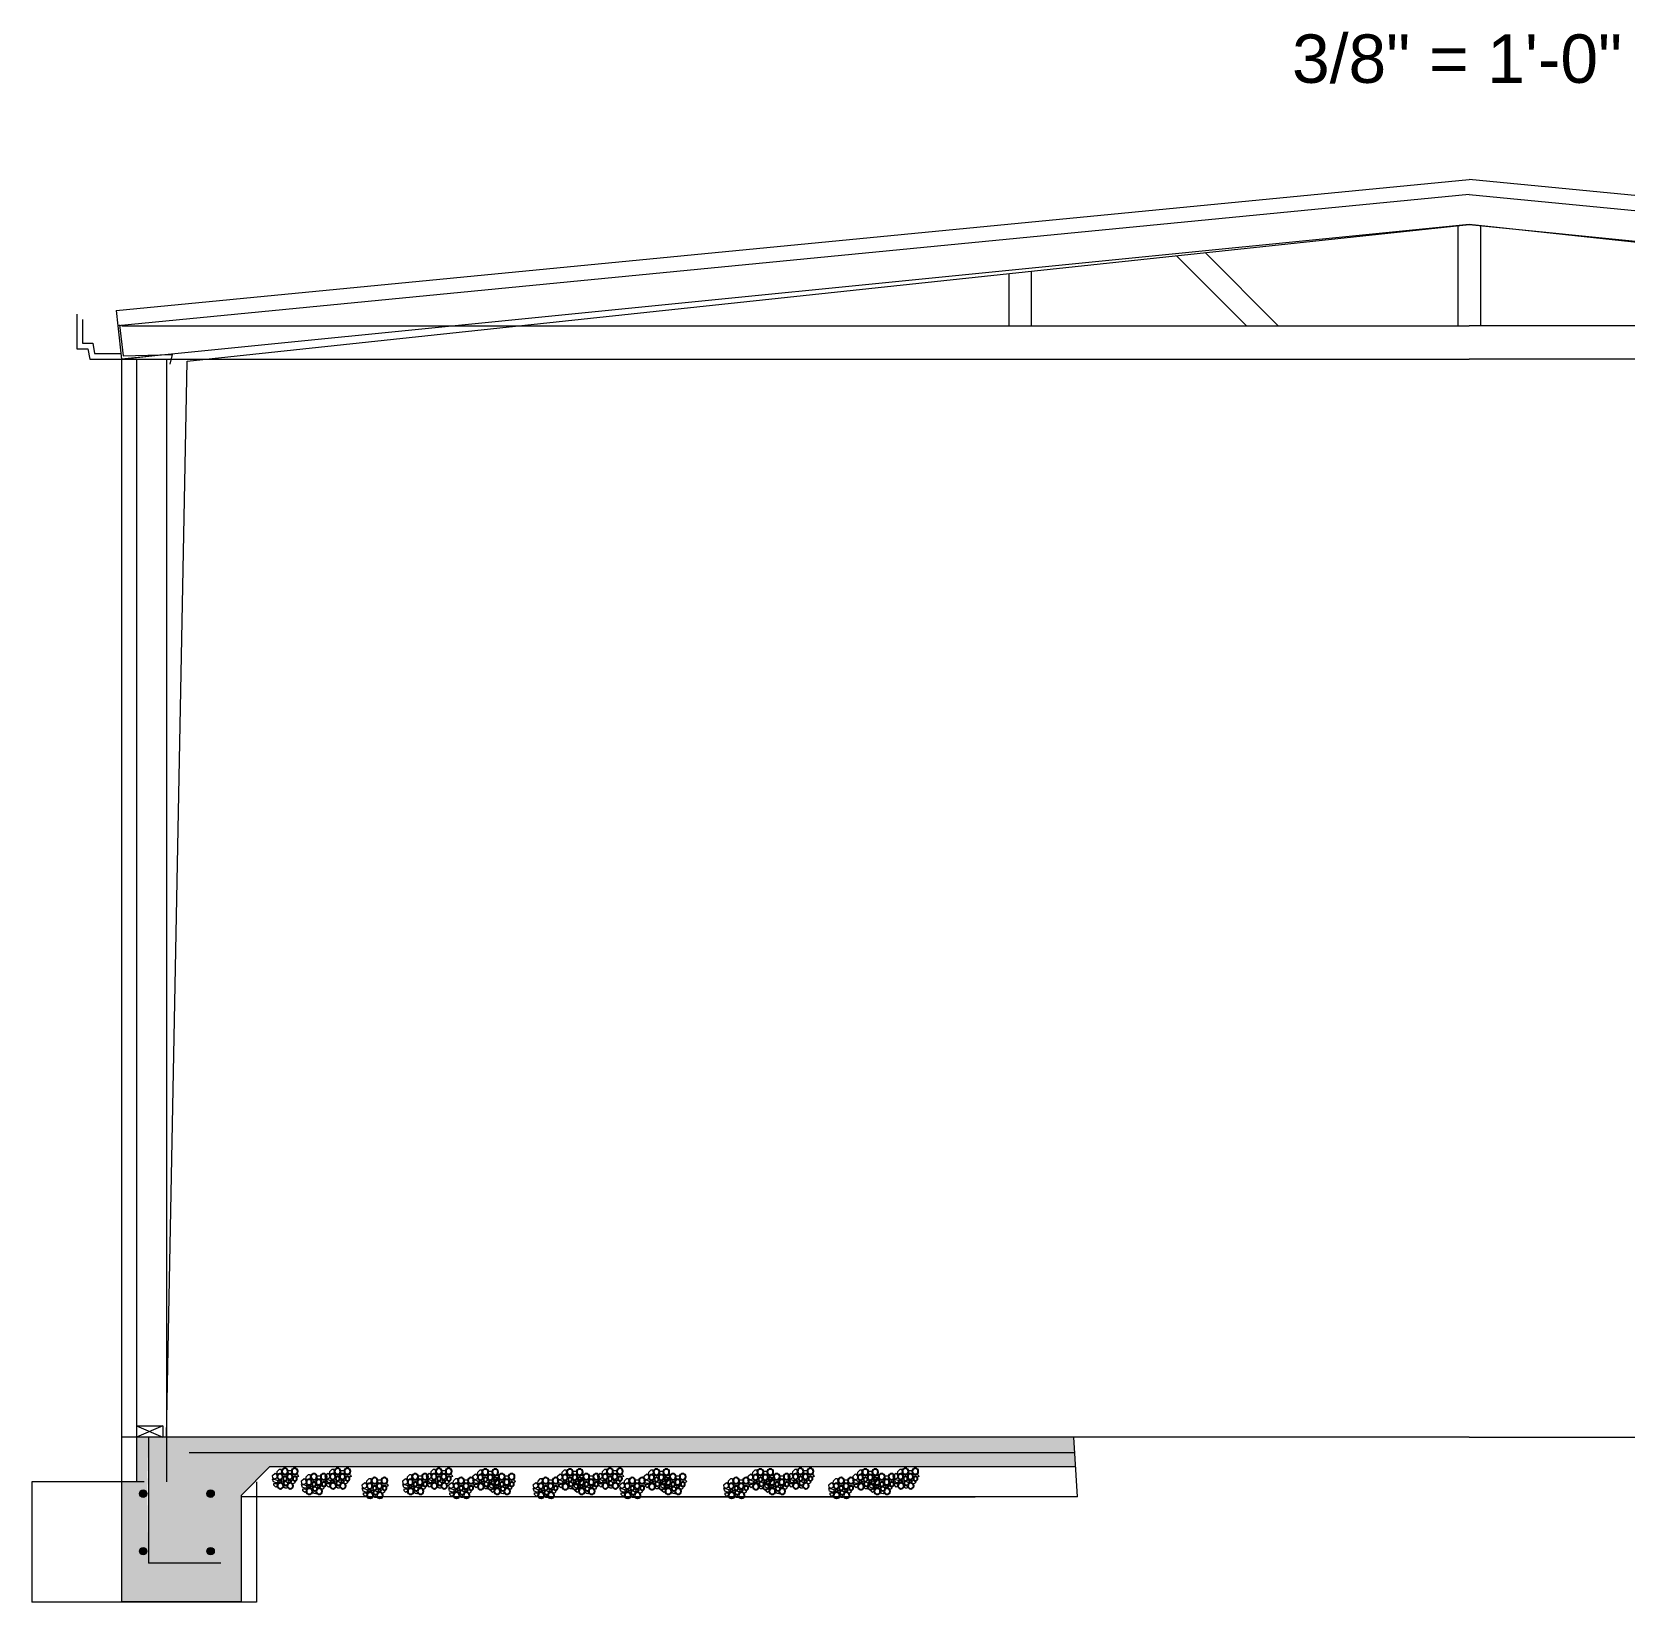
# Model space of a CAD drawing. Header units: feet. Extents: x -21713 to -20583, y -11834 to -10950.
# Drawn here: x -21086.05 to -21079.4, y -10972.85 to -10966.3 of the extents above; entities that cross this region are included whole.
import ezdxf

# ---------------------------------------------------------------- set-up
doc = ezdxf.new("R2010")
doc.units = ezdxf.units.FT
doc.header["$MEASUREMENT"] = 0
doc.linetypes.add('CENTERX2', pattern=[4, 2.5, -0.5, 0.5, -0.5])
doc.layers.get('0').update_dxf_attribs({"color": 4, "linetype": 'CENTERX2', "lineweight": 5})
for name, color, linetype, lineweight in [('anno', 7, 'Continuous', 9), ('dim', 3, 'Continuous', 5), ('GRAVEL2', 4, 'CENTERX2', 5), ('hatch1', 9, 'CENTERX2', 5), ('pipe', 4, 'Continuous', 5), ('STRUCTURAL', 6, 'Continuous', 5), ('wall', 7, 'Continuous', 9), ('wall-outside', 7, 'Continuous', 13)]:
    doc.layers.add(name, color=color, linetype=linetype, lineweight=lineweight)
doc.layers.add('GRAVEL1', color=8, linetype='Continuous')
doc.styles.add('PDF Arial', font='arial.ttf')
doc.styles.add('ROMANS', font='ROMANS', dxfattribs={"height": 0.2})

# ---------------------------------------------------------------- blocks, each defined once
blk = doc.blocks.new('STONE')
at = {"layer": 'GRAVEL1'}
for centre, radius in [((-0.6, 0.8), 0.399), ((-0.62, -0.2), 0.279), ((0.06, 0.08), 0.359), ((0.72, 0.8), 0.399), ((0.7, -0.2), 0.279), ((1.37, 0.08), 0.359), ((0, -1.15), 0.399), ((0.06, -0.52), 0.199), ((1.32, -1.15), 0.399), ((1.37, -0.52), 0.199)]:
    blk.add_circle(centre, radius, dxfattribs=at)
blk = doc.blocks.new('A$C8866910b')
at = {"layer": 'dim'}
h = blk.add_hatch(color=256, dxfattribs=at)
h.dxf.hatch_style = 1
h.paths.add_polyline_path([(627.0983, 861.6151, 1), (627.0671, 861.6151, 1)])
h = blk.add_hatch(color=256, dxfattribs=at)
h.dxf.hatch_style = 1
h.paths.add_polyline_path([(627.3796, 861.6151, 1), (627.3483, 861.6151, 1)])
h = blk.add_hatch(color=256, dxfattribs=at)
h.dxf.hatch_style = 1
h.paths.add_polyline_path([(627.0983, 861.3748, 1), (627.0671, 861.3748, 1)])
h = blk.add_hatch(color=256, dxfattribs=at)
h.dxf.hatch_style = 1
h.paths.add_polyline_path([(627.3796, 861.3748, 1), (627.3483, 861.3748, 1)])
at = {"layer": 'hatch1'}
h = blk.add_hatch(dxfattribs=at)
h.set_pattern_fill('AR-CONC', color=256, scale=0.01875)
h.set_pattern_definition([(50, (438.42134, 853.28724), (0.13448772, -0.01176615), [0.01406265, -0.15468915]), (355, (438.42134, 853.28724), (-0.02601615, 0.14103753), [0.01125012, -0.12375132]), (100.451444, (438.43254, 853.28626), (0.10847157, 0.12927138), [0.01195141, -0.13146555]), (46.1842, (438.42134, 853.32474), (0.20010989, -0.0310352), [0.02109398, -0.23203373]), (96.63564, (438.43801, 853.32215), (0.17525099, 0.18264919), [0.01792713, -0.19719844]), (351.18416, (438.42134, 853.32474), (0.17525099, 0.18264919), [0.01687518, -0.18562698]), (21, (438.44009, 853.31536), (0.11192127, -0.07549185), [0.01406265, -0.15468915]), (326, (438.44009, 853.31536), (0.04562211, 0.13596709), [0.01125012, -0.12375132]), (71.451445, (438.44941, 853.30907), (0.15754338, 0.06047524), [0.01195141, -0.13146555]), (37.5, (438.421337, 853.287236), (0.002279997, 0.062418264), [0, -0.122251306, 0, -0.125626342, 0, -0.124220077]), (7.5, (438.42134, 853.287236), (0.049326065, 0.073952986), [0, -0.071625765, 0, -0.119438776, 0, -0.047344256]), (327.5, (438.379524, 853.287236), (0.100092776, -0.004229084), [0, -0.0468755, 0, -0.146251562, 0, -0.194064573]), (317.5, (438.36077, 853.28724), (0.109348575, 0.018769885), [0, -0.06093815, 0, -0.097126038, 0, -0.137813972])])
h.paths.add_polyline_path([(627.4929, 861.6092), (627.61, 861.7264), (630.975, 861.7264), (630.9673, 861.8514), (627.1042, 861.8514), (627.0983, 861.3748, -1), (627.0671, 861.3748, -1), (627.0983, 861.3748), (627.0983, 861.6149, -0.993872), (627.0671, 861.6151, -1), (627.0983, 861.6151), (627.1042, 861.8514), (627.0553, 861.8514), (627.0553, 861.6639), (626.9928, 861.6639), (626.9928, 861.1639), (627.4929, 861.1639)])
h.paths.add_polyline_path([(627.3483, 861.6151, -1), (627.3796, 861.6151, -1)], flags=16)
h.paths.add_polyline_path([(627.3796, 861.3748, -1), (627.3483, 861.3748, -1)], flags=16)
h.paths.add_polyline_path([(638.1316, 861.8514), (633.5969, 861.8514), (633.5695, 861.7264), (637.6258, 861.7264), (637.743, 861.6092), (637.743, 861.1639), (638.243, 861.1639), (638.243, 861.6639), (638.1805, 861.6639), (638.1805, 861.8514), (638.1316, 861.8514), (638.1375, 861.6151, -1), (638.1687, 861.6151, -1), (638.1375, 861.6151), (638.1375, 861.3751, -0.989984), (638.1687, 861.3748, -1), (638.1375, 861.3748), (638.1316, 861.3241)])
h.paths.add_polyline_path([(637.8562, 861.6151, -1), (637.8875, 861.6151, -1)], flags=16)
h.paths.add_polyline_path([(637.8875, 861.3748, -1), (637.8562, 861.3748, -1)], flags=16)
at = {"layer": 'dim'}
for p, q in [((630.9826, 861.6014), (627.4929, 861.6014)), ((628.8007, 861.6014), (630.5554, 861.6014))]:
    blk.add_line(p, q, dxfattribs=at)
at = {"layer": 'GRAVEL2'}
for points in [[(627.654, 861.697), (627.6614, 861.7049), (627.6592, 861.7162), (627.6505, 861.7162), (627.6409, 861.7066), (627.64, 861.6975)], [(627.6898, 861.7123), (627.7001, 861.7123), (627.7036, 861.7049), (627.6992, 861.6975), (627.6905, 861.6984), (627.6866, 861.7062)], [(627.8739, 861.697), (627.8813, 861.7049), (627.8791, 861.7162), (627.8704, 861.7162), (627.8608, 861.7066), (627.8599, 861.6975)], [(627.9097, 861.7123), (627.92, 861.7123), (627.9235, 861.7049), (627.9191, 861.6975), (627.9104, 861.6984), (627.9065, 861.7062)], [(628.2968, 861.697), (628.3042, 861.7049), (628.302, 861.7162), (628.2933, 861.7162), (628.2837, 861.7066), (628.2829, 861.6975)], [(628.3326, 861.7123), (628.3429, 861.7123), (628.3464, 861.7049), (628.3421, 861.6975), (628.3334, 861.6984), (628.3294, 861.7062)], [(628.4908, 861.6938), (628.4982, 861.7016), (628.496, 861.7129), (628.4873, 861.7129), (628.4777, 861.7034), (628.4768, 861.6942)], [(628.5266, 861.7091), (628.5369, 861.709), (628.5404, 861.7016), (628.536, 861.6942), (628.5273, 861.6951), (628.5234, 861.7029)], [(628.8438, 861.6938), (628.8512, 861.7016), (628.849, 861.7129), (628.8403, 861.7129), (628.8307, 861.7034), (628.8299, 861.6942)], [(628.8796, 861.7091), (628.8899, 861.709), (628.8934, 861.7016), (628.8891, 861.6942), (628.8804, 861.6951), (628.8764, 861.7029)], [(629.0111, 861.697), (629.0185, 861.7049), (629.0164, 861.7162), (629.0077, 861.7162), (628.9981, 861.7066), (628.9972, 861.6975)], [(629.0469, 861.7123), (629.0573, 861.7123), (629.0608, 861.7049), (629.0564, 861.6975), (629.0477, 861.6984), (629.0438, 861.7062)], [(629.2051, 861.6938), (629.2125, 861.7016), (629.2103, 861.7129), (629.2016, 861.7129), (629.192, 861.7034), (629.1912, 861.6942)], [(629.2409, 861.7091), (629.2512, 861.709), (629.2547, 861.7016), (629.2504, 861.6942), (629.2417, 861.6951), (629.2378, 861.7029)], [(629.639, 861.6938), (629.6464, 861.7016), (629.6442, 861.7129), (629.6355, 861.7129), (629.626, 861.7034), (629.6251, 861.6942)], [(629.6748, 861.7091), (629.6852, 861.709), (629.6886, 861.7016), (629.6843, 861.6942), (629.6756, 861.6951), (629.6717, 861.7029)], [(629.8064, 861.697), (629.8138, 861.7049), (629.8116, 861.7162), (629.8029, 861.7162), (629.7933, 861.7066), (629.7924, 861.6975)], [(629.8422, 861.7123), (629.8525, 861.7123), (629.856, 861.7049), (629.8516, 861.6975), (629.8429, 861.6984), (629.839, 861.7062)], [(630.0772, 861.6938), (630.0846, 861.7016), (630.0824, 861.7129), (630.0737, 861.7129), (630.0641, 861.7034), (630.0632, 861.6942)], [(630.113, 861.7091), (630.1233, 861.709), (630.1268, 861.7016), (630.1224, 861.6942), (630.1137, 861.6951), (630.1098, 861.7029)], [(630.2445, 861.697), (630.2519, 861.7049), (630.2497, 861.7162), (630.241, 861.7162), (630.2314, 861.7066), (630.2306, 861.6975)], [(630.2803, 861.7123), (630.2907, 861.7123), (630.2941, 861.7049), (630.2898, 861.6975), (630.2811, 861.6984), (630.2772, 861.7062)], [(627.6301, 861.6756), (627.6418, 861.6717), (627.6457, 861.66), (627.6379, 861.66), (627.6262, 861.6639), (627.6223, 861.6756)], [(627.6335, 861.7005), (627.6431, 861.6892), (627.6392, 861.6792), (627.6313, 861.6757), (627.6244, 861.6792), (627.6226, 861.6914)], [(627.6279, 861.6578), (627.6396, 861.6578), (627.6435, 861.65), (627.6357, 861.6422), (627.6279, 861.65)], [(627.6644, 861.669), (627.6682, 861.6666), (627.6682, 861.6605), (627.6644, 861.6593), (627.6606, 861.6611), (627.6603, 861.6664)], [(627.6778, 861.6961), (627.6835, 861.6935), (627.6833, 861.6866), (627.6776, 861.6853), (627.6729, 861.6874), (627.6687, 861.6838), (627.6646, 861.6874), (627.6655, 861.6931), (627.6683, 861.6961), (627.6748, 861.6953)], [(627.6741, 861.6491), (627.6782, 861.6482), (627.6817, 861.6456), (627.6832, 861.6432), (627.684, 861.6409), (627.6805, 861.6377), (627.6749, 861.638), (627.67, 861.6421), (627.67, 861.6485)], [(627.6764, 861.6669), (627.684, 861.6634), (627.6849, 861.6579), (627.6837, 861.6508), (627.6749, 861.65), (627.6711, 861.6561), (627.672, 861.6637)], [(627.7048, 861.671), (627.7139, 861.6681), (627.7154, 861.6605), (627.7119, 861.657), (627.7063, 861.6564), (627.7004, 861.6611), (627.7016, 861.6675)], [(627.7167, 861.6957), (627.7275, 861.6936), (627.7306, 861.6866), (627.7232, 861.6831), (627.718, 861.687), (627.7106, 861.6862), (627.7084, 861.6849), (627.7049, 861.6918), (627.7088, 861.6966)], [(627.7512, 861.6528), (627.7629, 861.6489), (627.7668, 861.6372), (627.759, 861.6372), (627.7473, 861.6411), (627.7434, 861.6528)], [(627.7546, 861.6777), (627.7642, 861.6664), (627.7603, 861.6564), (627.7524, 861.6529), (627.7455, 861.6564), (627.7437, 861.6686)], [(627.7751, 861.6742), (627.7825, 861.682), (627.7803, 861.6933), (627.7716, 861.6933), (627.762, 861.6838), (627.7611, 861.6747)], [(627.7855, 861.6462), (627.7893, 861.6438), (627.7893, 861.6377), (627.7855, 861.6365), (627.7817, 861.6383), (627.7814, 861.6435)], [(627.7989, 861.6733), (627.8046, 861.6706), (627.8044, 861.6638), (627.7987, 861.6625), (627.794, 861.6646), (627.7898, 861.661), (627.7857, 861.6646), (627.7866, 861.6702), (627.7894, 861.6733), (627.7959, 861.6725)], [(627.7975, 861.6441), (627.8051, 861.6406), (627.806, 861.635), (627.8048, 861.628), (627.796, 861.6271), (627.7922, 861.6333), (627.7931, 861.6409)], [(627.8109, 861.6895), (627.8212, 861.6894), (627.8247, 861.682), (627.8203, 861.6747), (627.8116, 861.6755), (627.8077, 861.6833)], [(627.8259, 861.6482), (627.835, 861.6453), (627.8365, 861.6377), (627.833, 861.6342), (627.8274, 861.6336), (627.8215, 861.6383), (627.8227, 861.6447)], [(627.8378, 861.6729), (627.8486, 861.6707), (627.8517, 861.6638), (627.8443, 861.6603), (627.8391, 861.6642), (627.8317, 861.6633), (627.8295, 861.662), (627.826, 861.669), (627.8299, 861.6738)], [(627.85, 861.6756), (627.8617, 861.6717), (627.8656, 861.66), (627.8578, 861.66), (627.8461, 861.6639), (627.8422, 861.6756)], [(627.8534, 861.7005), (627.863, 861.6892), (627.8591, 861.6792), (627.8512, 861.6757), (627.8443, 861.6792), (627.8425, 861.6914)], [(627.8478, 861.6578), (627.8595, 861.6578), (627.8634, 861.65), (627.8556, 861.6422), (627.8478, 861.65)], [(627.8843, 861.669), (627.8881, 861.6666), (627.8881, 861.6605), (627.8843, 861.6593), (627.8805, 861.6611), (627.8802, 861.6664)], [(627.8977, 861.6961), (627.9034, 861.6935), (627.9032, 861.6866), (627.8975, 861.6853), (627.8928, 861.6874), (627.8886, 861.6838), (627.8844, 861.6874), (627.8854, 861.6931), (627.8882, 861.6961), (627.8947, 861.6953)], [(627.8939, 861.6491), (627.8981, 861.6482), (627.9016, 861.6456), (627.903, 861.6432), (627.9039, 861.6409), (627.9004, 861.6377), (627.8948, 861.638), (627.8898, 861.6421), (627.8898, 861.6485)], [(627.8963, 861.6669), (627.9039, 861.6634), (627.9048, 861.6579), (627.9036, 861.6508), (627.8948, 861.65), (627.891, 861.6561), (627.8919, 861.6637)], [(627.9247, 861.671), (627.9338, 861.6681), (627.9353, 861.6605), (627.9318, 861.657), (627.9262, 861.6564), (627.9203, 861.6611), (627.9215, 861.6675)], [(627.9365, 861.6957), (627.9474, 861.6936), (627.9505, 861.6866), (627.9431, 861.6831), (627.9378, 861.687), (627.9304, 861.6862), (627.9283, 861.6849), (627.9248, 861.6918), (627.9287, 861.6966)], [(628.0043, 861.6365), (628.0161, 861.6326), (628.02, 861.6209), (628.0122, 861.6209), (628.0004, 861.6248), (627.9965, 861.6365)], [(628.0078, 861.6614), (628.0173, 861.6501), (628.0134, 861.6401), (628.0056, 861.6366), (627.9986, 861.6401), (627.9969, 861.6523)], [(628.0282, 861.6579), (628.0356, 861.6657), (628.0334, 861.677), (628.0247, 861.677), (628.0152, 861.6675), (628.0143, 861.6583)], [(628.0521, 861.657), (628.0578, 861.6543), (628.0576, 861.6475), (628.0519, 861.6462), (628.0471, 861.6483), (628.043, 861.6447), (628.0388, 861.6483), (628.0398, 861.6539), (628.0426, 861.657), (628.049, 861.6562)], [(628.064, 861.6732), (628.0744, 861.6731), (628.0779, 861.6657), (628.0735, 861.6583), (628.0648, 861.6592), (628.0609, 861.667)], [(628.0909, 861.6566), (628.1018, 861.6544), (628.1048, 861.6475), (628.0974, 861.644), (628.0922, 861.6479), (628.0848, 861.647), (628.0826, 861.6457), (628.0792, 861.6527), (628.0831, 861.6575)], [(628.1741, 861.6528), (628.1858, 861.6489), (628.1898, 861.6372), (628.1819, 861.6372), (628.1702, 861.6411), (628.1663, 861.6528)], [(628.1775, 861.6777), (628.1871, 861.6664), (628.1832, 861.6564), (628.1754, 861.6529), (628.1684, 861.6564), (628.1667, 861.6686)], [(628.198, 861.6742), (628.2054, 861.682), (628.2032, 861.6933), (628.1945, 861.6933), (628.1849, 861.6838), (628.1841, 861.6747)], [(628.2084, 861.6462), (628.2122, 861.6438), (628.2122, 861.6377), (628.2084, 861.6365), (628.2046, 861.6383), (628.2043, 861.6435)], [(628.2219, 861.6733), (628.2275, 861.6706), (628.2273, 861.6638), (628.2217, 861.6625), (628.2169, 861.6646), (628.2128, 861.661), (628.2086, 861.6646), (628.2095, 861.6702), (628.2124, 861.6733), (628.2188, 861.6725)], [(628.2204, 861.6441), (628.2281, 861.6406), (628.2289, 861.635), (628.2278, 861.628), (628.219, 861.6271), (628.2152, 861.6333), (628.216, 861.6409)], [(628.2338, 861.6895), (628.2441, 861.6894), (628.2476, 861.682), (628.2433, 861.6747), (628.2346, 861.6755), (628.2307, 861.6833)], [(628.2489, 861.6482), (628.258, 861.6453), (628.2594, 861.6377), (628.2559, 861.6342), (628.2503, 861.6336), (628.2445, 861.6383), (628.2456, 861.6447)], [(628.2607, 861.6729), (628.2716, 861.6707), (628.2746, 861.6638), (628.2672, 861.6603), (628.262, 861.6642), (628.2546, 861.6633), (628.2524, 861.662), (628.2489, 861.669), (628.2529, 861.6738)], [(628.2729, 861.6756), (628.2846, 861.6717), (628.2885, 861.66), (628.2807, 861.66), (628.269, 861.6639), (628.2651, 861.6756)], [(628.2763, 861.7005), (628.2859, 861.6892), (628.282, 861.6792), (628.2742, 861.6757), (628.2672, 861.6792), (628.2654, 861.6914)], [(628.2707, 861.6578), (628.2824, 861.6578), (628.2863, 861.65), (628.2785, 861.6422), (628.2707, 861.65)], [(628.3072, 861.669), (628.311, 861.6666), (628.311, 861.6605), (628.3072, 861.6593), (628.3034, 861.6611), (628.3031, 861.6664)], [(628.3206, 861.6961), (628.3263, 861.6935), (628.3261, 861.6866), (628.3205, 861.6853), (628.3157, 861.6874), (628.3115, 861.6838), (628.3074, 861.6874), (628.3083, 861.6931), (628.3112, 861.6961), (628.3176, 861.6953)], [(628.3169, 861.6491), (628.321, 861.6482), (628.3245, 861.6456), (628.326, 861.6432), (628.3268, 861.6409), (628.3233, 861.6377), (628.3178, 861.638), (628.3128, 861.6421), (628.3128, 861.6485)], [(628.3192, 861.6669), (628.3268, 861.6634), (628.3277, 861.6579), (628.3266, 861.6508), (628.3178, 861.65), (628.314, 861.6561), (628.3148, 861.6637)], [(628.3477, 861.671), (628.3567, 861.6681), (628.3582, 861.6605), (628.3547, 861.657), (628.3491, 861.6564), (628.3433, 861.6611), (628.3444, 861.6675)], [(628.3595, 861.6957), (628.3704, 861.6936), (628.3734, 861.6866), (628.366, 861.6831), (628.3608, 861.687), (628.3534, 861.6862), (628.3512, 861.6849), (628.3477, 861.6918), (628.3516, 861.6966)], [(628.3657, 861.6365), (628.3774, 861.6326), (628.3813, 861.6209), (628.3735, 861.6209), (628.3618, 861.6248), (628.3579, 861.6365)], [(628.3691, 861.6614), (628.3787, 861.6501), (628.3747, 861.6401), (628.3669, 861.6366), (628.3599, 861.6401), (628.3582, 861.6523)], [(628.3895, 861.6579), (628.3969, 861.6657), (628.3948, 861.677), (628.3861, 861.677), (628.3765, 861.6675), (628.3756, 861.6583)], [(628.4134, 861.657), (628.4191, 861.6543), (628.4189, 861.6475), (628.4132, 861.6462), (628.4085, 861.6483), (628.4043, 861.6447), (628.4001, 861.6483), (628.4011, 861.6539), (628.4039, 861.657), (628.4104, 861.6562)], [(628.4253, 861.6732), (628.4357, 861.6731), (628.4392, 861.6657), (628.4348, 861.6583), (628.4261, 861.6592), (628.4222, 861.667)], [(628.4522, 861.6566), (628.4631, 861.6544), (628.4662, 861.6475), (628.4588, 861.644), (628.4535, 861.6479), (628.4461, 861.647), (628.444, 861.6457), (628.4405, 861.6527), (628.4444, 861.6575)], [(628.4669, 861.6724), (628.4786, 861.6685), (628.4825, 861.6567), (628.4747, 861.6567), (628.463, 861.6607), (628.4591, 861.6724)], [(628.4703, 861.6973), (628.4799, 861.686), (628.476, 861.676), (628.4681, 861.6725), (628.4612, 861.676), (628.4594, 861.6881)], [(628.4647, 861.6545), (628.4764, 861.6545), (628.4803, 861.6467), (628.4725, 861.6389), (628.4647, 861.6467)], [(628.5012, 861.6657), (628.505, 861.6634), (628.505, 861.6572), (628.5012, 861.6561), (628.4974, 861.6578), (628.4971, 861.6631)], [(628.5146, 861.6928), (628.5203, 861.6902), (628.5201, 861.6834), (628.5144, 861.6821), (628.5097, 861.6841), (628.5055, 861.6805), (628.5013, 861.6841), (628.5023, 861.6898), (628.5051, 861.6928), (628.5116, 861.6921)], [(628.5108, 861.6458), (628.515, 861.6449), (628.5185, 861.6423), (628.5199, 861.64), (628.5208, 861.6376), (628.5173, 861.6344), (628.5117, 861.6347), (628.5067, 861.6388), (628.5067, 861.6452)], [(628.5132, 861.6637), (628.5208, 861.6602), (628.5217, 861.6546), (628.5205, 861.6476), (628.5117, 861.6467), (628.5079, 861.6528), (628.5088, 861.6605)], [(628.5354, 861.6528), (628.5472, 861.6489), (628.5511, 861.6372), (628.5433, 861.6372), (628.5315, 861.6411), (628.5276, 861.6528)], [(628.5389, 861.6777), (628.5484, 861.6664), (628.5445, 861.6564), (628.5367, 861.6529), (628.5297, 861.6564), (628.528, 861.6686)], [(628.5416, 861.6678), (628.5507, 861.6648), (628.5522, 861.6572), (628.5487, 861.6537), (628.5431, 861.6531), (628.5372, 861.6578), (628.5384, 861.6643)], [(628.5534, 861.6925), (628.5643, 861.6903), (628.5674, 861.6834), (628.56, 861.6799), (628.5547, 861.6838), (628.5473, 861.6829), (628.5452, 861.6816), (628.5417, 861.6886), (628.5456, 861.6934)], [(628.5593, 861.6742), (628.5667, 861.682), (628.5645, 861.6933), (628.5558, 861.6933), (628.5463, 861.6838), (628.5454, 861.6747)], [(628.5697, 861.6462), (628.5735, 861.6438), (628.5735, 861.6377), (628.5697, 861.6365), (628.5659, 861.6383), (628.5656, 861.6435)], [(628.5832, 861.6733), (628.5889, 861.6706), (628.5887, 861.6638), (628.583, 861.6625), (628.5782, 861.6646), (628.5741, 861.661), (628.5699, 861.6646), (628.5708, 861.6702), (628.5737, 861.6733), (628.5801, 861.6725)], [(628.5818, 861.6441), (628.5894, 861.6406), (628.5903, 861.635), (628.5891, 861.628), (628.5803, 861.6271), (628.5765, 861.6333), (628.5774, 861.6409)], [(628.5951, 861.6895), (628.6055, 861.6894), (628.6089, 861.682), (628.6046, 861.6747), (628.5959, 861.6755), (628.592, 861.6833)], [(628.6102, 861.6482), (628.6193, 861.6453), (628.6207, 861.6377), (628.6172, 861.6342), (628.6116, 861.6336), (628.6058, 861.6383), (628.607, 861.6447)], [(628.622, 861.6729), (628.6329, 861.6707), (628.6359, 861.6638), (628.6285, 861.6603), (628.6233, 861.6642), (628.6159, 861.6633), (628.6137, 861.662), (628.6102, 861.669), (628.6142, 861.6738)], [(628.7187, 861.6365), (628.7304, 861.6326), (628.7343, 861.6209), (628.7265, 861.6209), (628.7148, 861.6248), (628.7109, 861.6365)], [(628.7221, 861.6614), (628.7317, 861.6501), (628.7278, 861.6401), (628.7199, 861.6366), (628.713, 861.6401), (628.7112, 861.6523)], [(628.7426, 861.6579), (628.75, 861.6657), (628.7478, 861.677), (628.7391, 861.677), (628.7295, 861.6675), (628.7286, 861.6583)], [(628.7664, 861.657), (628.7721, 861.6543), (628.7719, 861.6475), (628.7662, 861.6462), (628.7615, 861.6483), (628.7573, 861.6447), (628.7532, 861.6483), (628.7541, 861.6539), (628.7569, 861.657), (628.7634, 861.6562)], [(628.7784, 861.6732), (628.7887, 861.6731), (628.7922, 861.6657), (628.7878, 861.6583), (628.7791, 861.6592), (628.7752, 861.667)], [(628.8053, 861.6566), (628.8161, 861.6544), (628.8192, 861.6475), (628.8118, 861.644), (628.8066, 861.6479), (628.7992, 861.647), (628.797, 861.6457), (628.7935, 861.6527), (628.7974, 861.6575)], [(628.8199, 861.6724), (628.8316, 861.6685), (628.8355, 861.6567), (628.8277, 861.6567), (628.816, 861.6607), (628.8121, 861.6724)], [(628.8233, 861.6973), (628.8329, 861.686), (628.829, 861.676), (628.8211, 861.6725), (628.8142, 861.676), (628.8124, 861.6881)], [(628.8177, 861.6545), (628.8294, 861.6545), (628.8333, 861.6467), (628.8255, 861.6389), (628.8177, 861.6467)], [(628.8542, 861.6657), (628.858, 861.6634), (628.858, 861.6572), (628.8542, 861.6561), (628.8504, 861.6578), (628.8501, 861.6631)], [(628.8676, 861.6928), (628.8733, 861.6902), (628.8731, 861.6834), (628.8674, 861.6821), (628.8627, 861.6841), (628.8585, 861.6805), (628.8544, 861.6841), (628.8553, 861.6898), (628.8582, 861.6928), (628.8646, 861.6921)], [(628.8639, 861.6458), (628.868, 861.6449), (628.8715, 861.6423), (628.873, 861.64), (628.8738, 861.6376), (628.8703, 861.6344), (628.8648, 861.6347), (628.8598, 861.6388), (628.8598, 861.6452)], [(628.8662, 861.6637), (628.8738, 861.6602), (628.8747, 861.6546), (628.8736, 861.6476), (628.8648, 861.6467), (628.861, 861.6528), (628.8618, 861.6605)], [(628.8885, 861.6528), (628.9002, 861.6489), (628.9041, 861.6372), (628.8963, 861.6372), (628.8846, 861.6411), (628.8807, 861.6528)], [(628.8919, 861.6777), (628.9015, 861.6664), (628.8975, 861.6564), (628.8897, 861.6529), (628.8827, 861.6564), (628.881, 861.6686)], [(628.8947, 861.6678), (628.9037, 861.6648), (628.9052, 861.6572), (628.9017, 861.6537), (628.8961, 861.6531), (628.8903, 861.6578), (628.8914, 861.6643)], [(628.9065, 861.6925), (628.9174, 861.6903), (628.9204, 861.6834), (628.913, 861.6799), (628.9078, 861.6838), (628.9004, 861.6829), (628.8982, 861.6816), (628.8947, 861.6886), (628.8986, 861.6934)], [(628.9123, 861.6742), (628.9197, 861.682), (628.9176, 861.6933), (628.9089, 861.6933), (628.8993, 861.6838), (628.8984, 861.6747)], [(628.9228, 861.6462), (628.9266, 861.6438), (628.9266, 861.6377), (628.9228, 861.6365), (628.919, 861.6383), (628.9187, 861.6435)], [(628.9362, 861.6733), (628.9419, 861.6706), (628.9417, 861.6638), (628.936, 861.6625), (628.9313, 861.6646), (628.9271, 861.661), (628.9229, 861.6646), (628.9239, 861.6702), (628.9267, 861.6733), (628.9332, 861.6725)], [(628.9348, 861.6441), (628.9424, 861.6406), (628.9433, 861.635), (628.9421, 861.628), (628.9333, 861.6271), (628.9295, 861.6333), (628.9304, 861.6409)], [(628.9482, 861.6895), (628.9585, 861.6894), (628.962, 861.682), (628.9576, 861.6747), (628.9489, 861.6755), (628.945, 861.6833)], [(628.9632, 861.6482), (628.9723, 861.6453), (628.9738, 861.6377), (628.9702, 861.6342), (628.9647, 861.6336), (628.9588, 861.6383), (628.96, 861.6447)], [(628.975, 861.6729), (628.9859, 861.6707), (628.989, 861.6638), (628.9816, 861.6603), (628.9763, 861.6642), (628.9689, 861.6633), (628.9668, 861.662), (628.9633, 861.669), (628.9672, 861.6738)], [(628.9873, 861.6756), (628.999, 861.6717), (629.0029, 861.66), (628.9951, 861.66), (628.9834, 861.6639), (628.9794, 861.6756)], [(628.9907, 861.7005), (629.0003, 861.6892), (628.9963, 861.6792), (628.9885, 861.6757), (628.9815, 861.6792), (628.9798, 861.6914)], [(628.985, 861.6578), (628.9968, 861.6578), (629.0007, 861.65), (628.9929, 861.6422), (628.985, 861.65)], [(629.0216, 861.669), (629.0254, 861.6666), (629.0254, 861.6605), (629.0216, 861.6593), (629.0178, 861.6611), (629.0175, 861.6664)], [(629.035, 861.6961), (629.0407, 861.6935), (629.0405, 861.6866), (629.0348, 861.6853), (629.0301, 861.6874), (629.0259, 861.6838), (629.0217, 861.6874), (629.0227, 861.6931), (629.0255, 861.6961), (629.032, 861.6953)], [(629.0312, 861.6491), (629.0353, 861.6482), (629.0389, 861.6456), (629.0403, 861.6432), (629.0412, 861.6409), (629.0377, 861.6377), (629.0321, 861.638), (629.0271, 861.6421), (629.0271, 861.6485)], [(629.0336, 861.6669), (629.0412, 861.6634), (629.0421, 861.6579), (629.0409, 861.6508), (629.0321, 861.65), (629.0283, 861.6561), (629.0292, 861.6637)], [(629.062, 861.671), (629.0711, 861.6681), (629.0726, 861.6605), (629.069, 861.657), (629.0635, 861.6564), (629.0576, 861.6611), (629.0588, 861.6675)], [(629.0738, 861.6957), (629.0847, 861.6936), (629.0878, 861.6866), (629.0804, 861.6831), (629.0751, 861.687), (629.0677, 861.6862), (629.0656, 861.6849), (629.0621, 861.6918), (629.066, 861.6966)], [(629.08, 861.6365), (629.0917, 861.6326), (629.0956, 861.6209), (629.0878, 861.6209), (629.0761, 861.6248), (629.0722, 861.6365)], [(629.0834, 861.6614), (629.093, 861.6501), (629.0891, 861.6401), (629.0812, 861.6366), (629.0743, 861.6401), (629.0725, 861.6523)], [(629.1039, 861.6579), (629.1113, 861.6657), (629.1091, 861.677), (629.1004, 861.677), (629.0908, 861.6675), (629.09, 861.6583)], [(629.1277, 861.657), (629.1334, 861.6543), (629.1332, 861.6475), (629.1275, 861.6462), (629.1228, 861.6483), (629.1186, 861.6447), (629.1145, 861.6483), (629.1154, 861.6539), (629.1183, 861.657), (629.1247, 861.6562)], [(629.1397, 861.6732), (629.15, 861.6731), (629.1535, 861.6657), (629.1492, 861.6583), (629.1405, 861.6592), (629.1365, 861.667)], [(629.1666, 861.6566), (629.1775, 861.6544), (629.1805, 861.6475), (629.1731, 861.644), (629.1679, 861.6479), (629.1605, 861.647), (629.1583, 861.6457), (629.1548, 861.6527), (629.1587, 861.6575)], [(629.1812, 861.6724), (629.1929, 861.6685), (629.1969, 861.6567), (629.189, 861.6567), (629.1773, 861.6607), (629.1734, 861.6724)], [(629.1846, 861.6973), (629.1942, 861.686), (629.1903, 861.676), (629.1825, 861.6725), (629.1755, 861.676), (629.1738, 861.6881)], [(629.179, 861.6545), (629.1907, 861.6545), (629.1946, 861.6467), (629.1868, 861.6389), (629.179, 861.6467)], [(629.2155, 861.6657), (629.2193, 861.6634), (629.2193, 861.6572), (629.2155, 861.6561), (629.2117, 861.6578), (629.2114, 861.6631)], [(629.229, 861.6928), (629.2346, 861.6902), (629.2344, 861.6834), (629.2288, 861.6821), (629.224, 861.6841), (629.2199, 861.6805), (629.2157, 861.6841), (629.2166, 861.6898), (629.2195, 861.6928), (629.2259, 861.6921)], [(629.2252, 861.6458), (629.2293, 861.6449), (629.2328, 861.6423), (629.2343, 861.64), (629.2352, 861.6376), (629.2316, 861.6344), (629.2261, 861.6347), (629.2211, 861.6388), (629.2211, 861.6452)], [(629.2275, 861.6637), (629.2352, 861.6602), (629.236, 861.6546), (629.2349, 861.6476), (629.2261, 861.6467), (629.2223, 861.6528), (629.2231, 861.6605)], [(629.2498, 861.6528), (629.2615, 861.6489), (629.2654, 861.6372), (629.2576, 861.6372), (629.2459, 861.6411), (629.242, 861.6528)], [(629.2532, 861.6777), (629.2628, 861.6664), (629.2589, 861.6564), (629.251, 861.6529), (629.2441, 861.6564), (629.2423, 861.6686)], [(629.256, 861.6678), (629.2651, 861.6648), (629.2665, 861.6572), (629.263, 861.6537), (629.2574, 861.6531), (629.2516, 861.6578), (629.2527, 861.6643)], [(629.2678, 861.6925), (629.2787, 861.6903), (629.2817, 861.6834), (629.2743, 861.6799), (629.2691, 861.6838), (629.2617, 861.6829), (629.2595, 861.6816), (629.256, 861.6886), (629.26, 861.6934)], [(629.2737, 861.6742), (629.2811, 861.682), (629.2789, 861.6933), (629.2702, 861.6933), (629.2606, 861.6838), (629.2597, 861.6747)], [(629.2841, 861.6462), (629.2879, 861.6438), (629.2879, 861.6377), (629.2841, 861.6365), (629.2803, 861.6383), (629.28, 861.6435)], [(629.2975, 861.6733), (629.3032, 861.6706), (629.303, 861.6638), (629.2973, 861.6625), (629.2926, 861.6646), (629.2884, 861.661), (629.2842, 861.6646), (629.2852, 861.6702), (629.288, 861.6733), (629.2945, 861.6725)], [(629.2961, 861.6441), (629.3037, 861.6406), (629.3046, 861.635), (629.3034, 861.628), (629.2946, 861.6271), (629.2908, 861.6333), (629.2917, 861.6409)], [(629.3095, 861.6895), (629.3198, 861.6894), (629.3233, 861.682), (629.3189, 861.6747), (629.3102, 861.6755), (629.3063, 861.6833)], [(629.3245, 861.6482), (629.3336, 861.6453), (629.3351, 861.6377), (629.3316, 861.6342), (629.326, 861.6336), (629.3201, 861.6383), (629.3213, 861.6447)], [(629.3364, 861.6729), (629.3472, 861.6707), (629.3503, 861.6638), (629.3429, 861.6603), (629.3377, 861.6642), (629.3303, 861.6633), (629.3281, 861.662), (629.3246, 861.669), (629.3285, 861.6738)], [(629.5139, 861.6365), (629.5257, 861.6326), (629.5296, 861.6209), (629.5217, 861.6209), (629.51, 861.6248), (629.5061, 861.6365)], [(629.5173, 861.6614), (629.5269, 861.6501), (629.523, 861.6401), (629.5152, 861.6366), (629.5082, 861.6401), (629.5065, 861.6523)], [(629.5378, 861.6579), (629.5452, 861.6657), (629.543, 861.677), (629.5343, 861.677), (629.5247, 861.6675), (629.5239, 861.6583)], [(629.5617, 861.657), (629.5673, 861.6543), (629.5672, 861.6475), (629.5615, 861.6462), (629.5567, 861.6483), (629.5526, 861.6447), (629.5484, 861.6483), (629.5493, 861.6539), (629.5522, 861.657), (629.5586, 861.6562)], [(629.5736, 861.6732), (629.584, 861.6731), (629.5874, 861.6657), (629.5831, 861.6583), (629.5744, 861.6592), (629.5705, 861.667)], [(629.6005, 861.6566), (629.6114, 861.6544), (629.6144, 861.6475), (629.607, 861.644), (629.6018, 861.6479), (629.5944, 861.647), (629.5922, 861.6457), (629.5887, 861.6527), (629.5927, 861.6575)], [(629.6151, 861.6724), (629.6269, 861.6685), (629.6308, 861.6567), (629.623, 861.6567), (629.6112, 861.6607), (629.6073, 861.6724)], [(629.6186, 861.6973), (629.6281, 861.686), (629.6242, 861.676), (629.6164, 861.6725), (629.6094, 861.676), (629.6077, 861.6881)], [(629.6129, 861.6545), (629.6246, 861.6545), (629.6286, 861.6467), (629.6207, 861.6389), (629.6129, 861.6467)], [(629.6494, 861.6657), (629.6533, 861.6634), (629.6533, 861.6572), (629.6494, 861.6561), (629.6456, 861.6578), (629.6453, 861.6631)], [(629.6629, 861.6928), (629.6686, 861.6902), (629.6684, 861.6834), (629.6627, 861.6821), (629.6579, 861.6841), (629.6538, 861.6805), (629.6496, 861.6841), (629.6506, 861.6898), (629.6534, 861.6928), (629.6598, 861.6921)], [(629.6591, 861.6458), (629.6632, 861.6449), (629.6667, 861.6423), (629.6682, 861.64), (629.6691, 861.6376), (629.6656, 861.6344), (629.66, 861.6347), (629.655, 861.6388), (629.655, 861.6452)], [(629.6615, 861.6637), (629.6691, 861.6602), (629.67, 861.6546), (629.6688, 861.6476), (629.66, 861.6467), (629.6562, 861.6528), (629.6571, 861.6605)], [(629.6837, 861.6528), (629.6954, 861.6489), (629.6993, 861.6372), (629.6915, 861.6372), (629.6798, 861.6411), (629.6759, 861.6528)], [(629.6871, 861.6777), (629.6967, 861.6664), (629.6928, 861.6564), (629.6849, 861.6529), (629.678, 861.6564), (629.6762, 861.6686)], [(629.6899, 861.6678), (629.699, 861.6648), (629.7004, 861.6572), (629.6969, 861.6537), (629.6914, 861.6531), (629.6855, 861.6578), (629.6867, 861.6643)], [(629.7017, 861.6925), (629.7126, 861.6903), (629.7156, 861.6834), (629.7082, 861.6799), (629.703, 861.6838), (629.6956, 861.6829), (629.6934, 861.6816), (629.69, 861.6886), (629.6939, 861.6934)], [(629.7076, 861.6742), (629.715, 861.682), (629.7128, 861.6933), (629.7041, 861.6933), (629.6945, 861.6838), (629.6937, 861.6747)], [(629.718, 861.6462), (629.7218, 861.6438), (629.7218, 861.6377), (629.718, 861.6365), (629.7142, 861.6383), (629.7139, 861.6435)], [(629.7314, 861.6733), (629.7371, 861.6706), (629.7369, 861.6638), (629.7312, 861.6625), (629.7265, 861.6646), (629.7223, 861.661), (629.7182, 861.6646), (629.7191, 861.6702), (629.722, 861.6733), (629.7284, 861.6725)], [(629.73, 861.6441), (629.7376, 861.6406), (629.7385, 861.635), (629.7373, 861.628), (629.7286, 861.6271), (629.7247, 861.6333), (629.7256, 861.6409)], [(629.7434, 861.6895), (629.7537, 861.6894), (629.7572, 861.682), (629.7529, 861.6747), (629.7441, 861.6755), (629.7402, 861.6833)], [(629.7584, 861.6482), (629.7675, 861.6453), (629.769, 861.6377), (629.7655, 861.6342), (629.7599, 861.6336), (629.7541, 861.6383), (629.7552, 861.6447)], [(629.7703, 861.6729), (629.7812, 861.6707), (629.7842, 861.6638), (629.7768, 861.6603), (629.7716, 861.6642), (629.7642, 861.6633), (629.762, 861.662), (629.7585, 861.669), (629.7624, 861.6738)], [(629.7825, 861.6756), (629.7942, 861.6717), (629.7981, 861.66), (629.7903, 861.66), (629.7786, 861.6639), (629.7747, 861.6756)], [(629.7859, 861.7005), (629.7955, 861.6892), (629.7916, 861.6792), (629.7837, 861.6757), (629.7768, 861.6792), (629.775, 861.6914)], [(629.7803, 861.6578), (629.792, 861.6578), (629.7959, 861.65), (629.7881, 861.6422), (629.7803, 861.65)], [(629.8168, 861.669), (629.8206, 861.6666), (629.8206, 861.6605), (629.8168, 861.6593), (629.813, 861.6611), (629.8127, 861.6664)], [(629.8302, 861.6961), (629.8359, 861.6935), (629.8357, 861.6866), (629.83, 861.6853), (629.8253, 861.6874), (629.8211, 861.6838), (629.817, 861.6874), (629.8179, 861.6931), (629.8207, 861.6961), (629.8272, 861.6953)], [(629.8265, 861.6491), (629.8306, 861.6482), (629.8341, 861.6456), (629.8356, 861.6432), (629.8364, 861.6409), (629.8329, 861.6377), (629.8273, 861.638), (629.8224, 861.6421), (629.8224, 861.6485)], [(629.8288, 861.6669), (629.8364, 861.6634), (629.8373, 861.6579), (629.8361, 861.6508), (629.8273, 861.65), (629.8235, 861.6561), (629.8244, 861.6637)], [(629.8572, 861.671), (629.8663, 861.6681), (629.8678, 861.6605), (629.8643, 861.657), (629.8587, 861.6564), (629.8528, 861.6611), (629.854, 861.6675)], [(629.8691, 861.6957), (629.8799, 861.6936), (629.883, 861.6866), (629.8756, 861.6831), (629.8704, 861.687), (629.863, 861.6862), (629.8608, 861.6849), (629.8573, 861.6918), (629.8612, 861.6966)], [(629.9521, 861.6365), (629.9638, 861.6326), (629.9677, 861.6209), (629.9599, 861.6209), (629.9482, 861.6248), (629.9443, 861.6365)], [(629.9555, 861.6614), (629.9651, 861.6501), (629.9611, 861.6401), (629.9533, 861.6366), (629.9463, 861.6401), (629.9446, 861.6523)], [(629.9759, 861.6579), (629.9833, 861.6657), (629.9812, 861.677), (629.9725, 861.677), (629.9629, 861.6675), (629.962, 861.6583)], [(629.9998, 861.657), (630.0055, 861.6543), (630.0053, 861.6475), (629.9996, 861.6462), (629.9949, 861.6483), (629.9907, 861.6447), (629.9865, 861.6483), (629.9875, 861.6539), (629.9903, 861.657), (629.9968, 861.6562)], [(630.0117, 861.6732), (630.0221, 861.6731), (630.0256, 861.6657), (630.0212, 861.6583), (630.0125, 861.6592), (630.0086, 861.667)], [(630.0386, 861.6566), (630.0495, 861.6544), (630.0526, 861.6475), (630.0452, 861.644), (630.0399, 861.6479), (630.0325, 861.647), (630.0304, 861.6457), (630.0269, 861.6527), (630.0308, 861.6575)], [(630.0533, 861.6724), (630.065, 861.6685), (630.0689, 861.6567), (630.0611, 861.6567), (630.0494, 861.6607), (630.0455, 861.6724)], [(630.0567, 861.6973), (630.0663, 861.686), (630.0624, 861.676), (630.0545, 861.6725), (630.0476, 861.676), (630.0458, 861.6881)], [(630.0511, 861.6545), (630.0628, 861.6545), (630.0667, 861.6467), (630.0589, 861.6389), (630.0511, 861.6467)], [(630.0876, 861.6657), (630.0914, 861.6634), (630.0914, 861.6572), (630.0876, 861.6561), (630.0838, 861.6578), (630.0835, 861.6631)], [(630.101, 861.6928), (630.1067, 861.6902), (630.1065, 861.6834), (630.1008, 861.6821), (630.0961, 861.6841), (630.0919, 861.6805), (630.0877, 861.6841), (630.0887, 861.6898), (630.0915, 861.6928), (630.098, 861.6921)], [(630.0972, 861.6458), (630.1014, 861.6449), (630.1049, 861.6423), (630.1063, 861.64), (630.1072, 861.6376), (630.1037, 861.6344), (630.0981, 861.6347), (630.0931, 861.6388), (630.0931, 861.6452)], [(630.0996, 861.6637), (630.1072, 861.6602), (630.1081, 861.6546), (630.1069, 861.6476), (630.0981, 861.6467), (630.0943, 861.6528), (630.0952, 861.6605)], [(630.1218, 861.6528), (630.1336, 861.6489), (630.1375, 861.6372), (630.1297, 861.6372), (630.1179, 861.6411), (630.114, 861.6528)], [(630.1253, 861.6777), (630.1348, 861.6664), (630.1309, 861.6564), (630.1231, 861.6529), (630.1161, 861.6564), (630.1144, 861.6686)], [(630.128, 861.6678), (630.1371, 861.6648), (630.1386, 861.6572), (630.1351, 861.6537), (630.1295, 861.6531), (630.1236, 861.6578), (630.1248, 861.6643)], [(630.1398, 861.6925), (630.1507, 861.6903), (630.1538, 861.6834), (630.1464, 861.6799), (630.1411, 861.6838), (630.1337, 861.6829), (630.1316, 861.6816), (630.1281, 861.6886), (630.132, 861.6934)], [(630.1457, 861.6742), (630.1531, 861.682), (630.1509, 861.6933), (630.1422, 861.6933), (630.1327, 861.6838), (630.1318, 861.6747)], [(630.1561, 861.6462), (630.1599, 861.6438), (630.1599, 861.6377), (630.1561, 861.6365), (630.1523, 861.6383), (630.152, 861.6435)], [(630.1696, 861.6733), (630.1753, 861.6706), (630.1751, 861.6638), (630.1694, 861.6625), (630.1646, 861.6646), (630.1605, 861.661), (630.1563, 861.6646), (630.1572, 861.6702), (630.1601, 861.6733), (630.1665, 861.6725)], [(630.1682, 861.6441), (630.1758, 861.6406), (630.1767, 861.635), (630.1755, 861.628), (630.1667, 861.6271), (630.1629, 861.6333), (630.1638, 861.6409)], [(630.1815, 861.6895), (630.1919, 861.6894), (630.1953, 861.682), (630.191, 861.6747), (630.1823, 861.6755), (630.1784, 861.6833)], [(630.1966, 861.6482), (630.2057, 861.6453), (630.2071, 861.6377), (630.2036, 861.6342), (630.198, 861.6336), (630.1922, 861.6383), (630.1934, 861.6447)], [(630.2084, 861.6729), (630.2193, 861.6707), (630.2223, 861.6638), (630.2149, 861.6603), (630.2097, 861.6642), (630.2023, 861.6633), (630.2001, 861.662), (630.1967, 861.669), (630.2006, 861.6738)], [(630.2206, 861.6756), (630.2323, 861.6717), (630.2363, 861.66), (630.2284, 861.66), (630.2167, 861.6639), (630.2128, 861.6756)], [(630.224, 861.7005), (630.2336, 861.6892), (630.2297, 861.6792), (630.2219, 861.6757), (630.2149, 861.6792), (630.2132, 861.6914)], [(630.2184, 861.6578), (630.2301, 861.6578), (630.234, 861.65), (630.2262, 861.6422), (630.2184, 861.65)], [(630.2549, 861.669), (630.2587, 861.6666), (630.2587, 861.6605), (630.2549, 861.6593), (630.2511, 861.6611), (630.2508, 861.6664)], [(630.2684, 861.6961), (630.274, 861.6935), (630.2739, 861.6866), (630.2682, 861.6853), (630.2634, 861.6874), (630.2593, 861.6838), (630.2551, 861.6874), (630.256, 861.6931), (630.2589, 861.6961), (630.2653, 861.6953)], [(630.2646, 861.6491), (630.2687, 861.6482), (630.2722, 861.6456), (630.2737, 861.6432), (630.2746, 861.6409), (630.271, 861.6377), (630.2655, 861.638), (630.2605, 861.6421), (630.2605, 861.6485)], [(630.2669, 861.6669), (630.2746, 861.6634), (630.2754, 861.6579), (630.2743, 861.6508), (630.2655, 861.65), (630.2617, 861.6561), (630.2625, 861.6637)], [(630.2954, 861.671), (630.3045, 861.6681), (630.3059, 861.6605), (630.3024, 861.657), (630.2968, 861.6564), (630.291, 861.6611), (630.2921, 861.6675)], [(630.3072, 861.6957), (630.3181, 861.6936), (630.3211, 861.6866), (630.3137, 861.6831), (630.3085, 861.687), (630.3011, 861.6862), (630.2989, 861.6849), (630.2954, 861.6918), (630.2994, 861.6966)], [(627.749, 861.635), (627.7607, 861.635), (627.7646, 861.6271), (627.7568, 861.6193), (627.749, 861.6271)], [(627.7952, 861.6263), (627.7993, 861.6254), (627.8028, 861.6227), (627.8042, 861.6204), (627.8051, 861.6181), (627.8016, 861.6148), (627.796, 861.6151), (627.7911, 861.6192), (627.7911, 861.6257)], [(628.0021, 861.6186), (628.0139, 861.6186), (628.0178, 861.6108), (628.0099, 861.603), (628.0021, 861.6108)], [(628.0386, 861.6298), (628.0425, 861.6275), (628.0425, 861.6214), (628.0386, 861.6202), (628.0348, 861.6219), (628.0345, 861.6272)], [(628.0483, 861.6099), (628.0524, 861.6091), (628.0559, 861.6064), (628.0574, 861.6041), (628.0583, 861.6017), (628.0548, 861.5985), (628.0492, 861.5988), (628.0442, 861.6029), (628.0442, 861.6094)], [(628.0507, 861.6278), (628.0583, 861.6243), (628.0592, 861.6187), (628.058, 861.6117), (628.0492, 861.6108), (628.0454, 861.617), (628.0463, 861.6246)], [(628.0791, 861.6319), (628.0882, 861.629), (628.0896, 861.6214), (628.0861, 861.6178), (628.0806, 861.6173), (628.0747, 861.6219), (628.0759, 861.6284)], [(628.1719, 861.635), (628.1836, 861.635), (628.1875, 861.6271), (628.1797, 861.6193), (628.1719, 861.6271)], [(628.2181, 861.6263), (628.2222, 861.6254), (628.2257, 861.6227), (628.2272, 861.6204), (628.2281, 861.6181), (628.2245, 861.6148), (628.219, 861.6151), (628.214, 861.6192), (628.214, 861.6257)], [(628.3634, 861.6186), (628.3752, 861.6186), (628.3791, 861.6108), (628.3713, 861.603), (628.3634, 861.6108)], [(628.4, 861.6298), (628.4038, 861.6275), (628.4038, 861.6214), (628.4, 861.6202), (628.3962, 861.6219), (628.3959, 861.6272)], [(628.4096, 861.6099), (628.4137, 861.6091), (628.4173, 861.6064), (628.4187, 861.6041), (628.4196, 861.6017), (628.4161, 861.5985), (628.4105, 861.5988), (628.4055, 861.6029), (628.4055, 861.6094)], [(628.412, 861.6278), (628.4196, 861.6243), (628.4205, 861.6187), (628.4193, 861.6117), (628.4105, 861.6108), (628.4067, 861.617), (628.4076, 861.6246)], [(628.4404, 861.6319), (628.4495, 861.629), (628.451, 861.6214), (628.4474, 861.6178), (628.4419, 861.6173), (628.436, 861.6219), (628.4372, 861.6284)], [(628.5332, 861.635), (628.5449, 861.635), (628.5488, 861.6271), (628.541, 861.6193), (628.5332, 861.6271)], [(628.5794, 861.6263), (628.5835, 861.6254), (628.587, 861.6227), (628.5885, 861.6204), (628.5894, 861.6181), (628.5859, 861.6148), (628.5803, 861.6151), (628.5753, 861.6192), (628.5753, 861.6257)], [(628.7165, 861.6186), (628.7282, 861.6186), (628.7321, 861.6108), (628.7243, 861.603), (628.7165, 861.6108)], [(628.753, 861.6298), (628.7568, 861.6275), (628.7568, 861.6214), (628.753, 861.6202), (628.7492, 861.6219), (628.7489, 861.6272)], [(628.7627, 861.6099), (628.7668, 861.6091), (628.7703, 861.6064), (628.7718, 861.6041), (628.7726, 861.6017), (628.7691, 861.5985), (628.7635, 861.5988), (628.7586, 861.6029), (628.7586, 861.6094)], [(628.765, 861.6278), (628.7726, 861.6243), (628.7735, 861.6187), (628.7723, 861.6117), (628.7635, 861.6108), (628.7597, 861.617), (628.7606, 861.6246)], [(628.7934, 861.6319), (628.8025, 861.629), (628.804, 861.6214), (628.8005, 861.6178), (628.7949, 861.6173), (628.789, 861.6219), (628.7902, 861.6284)], [(628.8863, 861.635), (628.898, 861.635), (628.9019, 861.6271), (628.8941, 861.6193), (628.8863, 861.6271)], [(628.9324, 861.6263), (628.9365, 861.6254), (628.9401, 861.6227), (628.9415, 861.6204), (628.9424, 861.6181), (628.9389, 861.6148), (628.9333, 861.6151), (628.9283, 861.6192), (628.9283, 861.6257)], [(629.0778, 861.6186), (629.0895, 861.6186), (629.0934, 861.6108), (629.0856, 861.603), (629.0778, 861.6108)], [(629.1143, 861.6298), (629.1181, 861.6275), (629.1181, 861.6214), (629.1143, 861.6202), (629.1105, 861.6219), (629.1102, 861.6272)], [(629.124, 861.6099), (629.1281, 861.6091), (629.1316, 861.6064), (629.1331, 861.6041), (629.1339, 861.6017), (629.1304, 861.5985), (629.1249, 861.5988), (629.1199, 861.6029), (629.1199, 861.6094)], [(629.1263, 861.6278), (629.1339, 861.6243), (629.1348, 861.6187), (629.1337, 861.6117), (629.1249, 861.6108), (629.1211, 861.617), (629.1219, 861.6246)], [(629.1548, 861.6319), (629.1638, 861.629), (629.1653, 861.6214), (629.1618, 861.6178), (629.1562, 861.6173), (629.1504, 861.6219), (629.1515, 861.6284)], [(629.2476, 861.635), (629.2593, 861.635), (629.2632, 861.6271), (629.2554, 861.6193), (629.2476, 861.6271)], [(629.2938, 861.6263), (629.2979, 861.6254), (629.3014, 861.6227), (629.3028, 861.6204), (629.3037, 861.6181), (629.3002, 861.6148), (629.2946, 861.6151), (629.2897, 861.6192), (629.2897, 861.6257)], [(629.5117, 861.6186), (629.5234, 861.6186), (629.5273, 861.6108), (629.5195, 861.603), (629.5117, 861.6108)], [(629.5482, 861.6298), (629.552, 861.6275), (629.552, 861.6214), (629.5482, 861.6202), (629.5444, 861.6219), (629.5441, 861.6272)], [(629.5579, 861.6099), (629.562, 861.6091), (629.5655, 861.6064), (629.567, 861.6041), (629.5679, 861.6017), (629.5643, 861.5985), (629.5588, 861.5988), (629.5538, 861.6029), (629.5538, 861.6094)], [(629.5602, 861.6278), (629.5679, 861.6243), (629.5687, 861.6187), (629.5676, 861.6117), (629.5588, 861.6108), (629.555, 861.617), (629.5558, 861.6246)], [(629.5887, 861.6319), (629.5978, 861.629), (629.5992, 861.6214), (629.5957, 861.6178), (629.5901, 861.6173), (629.5843, 861.6219), (629.5854, 861.6284)], [(629.6815, 861.635), (629.6932, 861.635), (629.6971, 861.6271), (629.6893, 861.6193), (629.6815, 861.6271)], [(629.7277, 861.6263), (629.7318, 861.6254), (629.7353, 861.6227), (629.7368, 861.6204), (629.7376, 861.6181), (629.7341, 861.6148), (629.7286, 861.6151), (629.7236, 861.6192), (629.7236, 861.6257)], [(629.9498, 861.6186), (629.9616, 861.6186), (629.9655, 861.6108), (629.9577, 861.603), (629.9498, 861.6108)], [(629.9864, 861.6298), (629.9902, 861.6275), (629.9902, 861.6214), (629.9864, 861.6202), (629.9826, 861.6219), (629.9823, 861.6272)], [(629.996, 861.6099), (630.0001, 861.6091), (630.0037, 861.6064), (630.0051, 861.6041), (630.006, 861.6017), (630.0025, 861.5985), (629.9969, 861.5988), (629.9919, 861.6029), (629.9919, 861.6094)], [(629.9984, 861.6278), (630.006, 861.6243), (630.0069, 861.6187), (630.0057, 861.6117), (629.9969, 861.6108), (629.9931, 861.617), (629.994, 861.6246)], [(630.0268, 861.6319), (630.0359, 861.629), (630.0374, 861.6214), (630.0338, 861.6178), (630.0283, 861.6173), (630.0224, 861.6219), (630.0236, 861.6284)], [(630.1196, 861.635), (630.1313, 861.635), (630.1352, 861.6271), (630.1274, 861.6193), (630.1196, 861.6271)], [(630.1658, 861.6263), (630.1699, 861.6254), (630.1734, 861.6227), (630.1749, 861.6204), (630.1758, 861.6181), (630.1723, 861.6148), (630.1667, 861.6151), (630.1617, 861.6192), (630.1617, 861.6257)]]:
    blk.add_lwpolyline(points, close=True, dxfattribs=at)
at = {"layer": 'pipe'}
for p, q in [((626.9702, 866.5549), (626.9773, 866.4912)), ((630.9714, 861.785), (627.2741, 861.785))]:
    blk.add_line(p, q, dxfattribs=at)
at = {"layer": 'STRUCTURAL'}
for p, q in [((627.2663, 866.3436), (632.6179, 866.9139)), ((637.9695, 866.3436), (632.6179, 866.9139)), ((627.1803, 861.8549), (627.2663, 866.3436)), ((627.0866, 861.6639), (626.6178, 861.6639)), ((626.6178, 861.6639), (626.6178, 861.1619)), ((627.5554, 861.6639), (627.5554, 861.1619)), ((627.5554, 861.1619), (626.6178, 861.1619))]:
    blk.add_line(p, q, dxfattribs=at)
at = {"layer": 'wall'}
for p, q in [((626.9702, 866.5549), (632.6179, 867.1015)), ((638.2656, 866.5549), (632.6179, 867.1015)), ((626.9773, 866.4912), (626.9928, 866.3514)), ((626.9928, 866.3514), (627.1312, 866.3668)), ((627.0553, 861.8983), (627.1647, 861.8983)), ((627.0553, 861.8514), (627.0553, 861.6639)), ((627.1042, 861.8514), (627.1042, 861.3241)), ((627.1647, 861.8983), (627.1647, 861.8514)), ((630.9826, 861.6014), (630.9673, 861.8514)), ((627.4929, 861.6092), (627.61, 861.7264)), ((627.4929, 861.1639), (627.4929, 861.6092)), ((627.4069, 861.3241), (627.1042, 861.3241))]:
    blk.add_line(p, q, dxfattribs=at)
at = {"layer": 'wall', "color": 1}
for p, q in [((632.6179, 867.039), (626.9773, 866.4912)), ((632.6179, 867.039), (638.2585, 866.4912)), ((632.6179, 866.9139), (626.9928, 866.3514)), ((632.571, 866.909), (632.571, 866.4912)), ((632.6179, 866.9139), (638.243, 866.3514)), ((632.6648, 866.909), (632.6648, 866.4912)), ((631.6884, 866.4912), (631.3959, 866.7837)), ((631.821, 866.4912), (631.5157, 866.7965)), ((630.696, 866.7091), (630.696, 866.4912)), ((630.7898, 866.7191), (630.7898, 866.4912)), ((626.8288, 866.5177), (626.8288, 866.4178)), ((626.9929, 866.4912), (632.6179, 866.4912)), ((638.2429, 866.4912), (632.6179, 866.4912)), ((626.8288, 866.4178), (626.8718, 866.4178)), ((626.8718, 866.4178), (626.8796, 866.3749)), ((626.8796, 866.3749), (626.9928, 866.3749)), ((626.9928, 866.3514), (632.6179, 866.3514)), ((627.0553, 866.3514), (627.0553, 861.8514)), ((638.243, 866.3514), (632.6179, 866.3514))]:
    blk.add_line(p, q, dxfattribs=at)
at = {"layer": 'wall', "color": 5}
for p, q in [((627.0553, 861.8983), (627.1647, 861.8514)), ((627.1647, 861.8983), (627.0553, 861.8514))]:
    blk.add_line(p, q, dxfattribs=at)
at = {"layer": 'wall', "flags": 128}
blk.add_lwpolyline([(626.9843, 866.4945), (626.9987, 866.3651), (627.2043, 866.3713), (627.194, 866.3302)], dxfattribs=at)
at = {"layer": 'wall'}
for centre in [(627.0827, 861.6151), (627.3639, 861.6151), (627.0827, 861.3748), (627.3639, 861.3748)]:
    blk.add_circle(centre, 0.0156, dxfattribs=at)
at = {"layer": 'wall-outside'}
for p, q in [((626.8053, 866.5389), (626.8053, 866.3944)), ((626.8053, 866.3944), (626.8522, 866.3944)), ((626.8522, 866.3944), (626.86, 866.3514)), ((626.86, 866.3514), (626.9928, 866.3514)), ((626.9928, 866.3514), (626.9928, 861.1639)), ((627.1803, 866.3514), (627.1803, 861.6639)), ((632.6179, 861.8514), (626.9928, 861.8514)), ((632.6179, 861.8514), (638.243, 861.8514)), ((630.975, 861.7264), (627.61, 861.7264)), ((627.4929, 861.1639), (626.9928, 861.1639))]:
    blk.add_line(p, q, dxfattribs=at)
at = {"xscale": -0.03125033383850834, "yscale": 0.03125033383850834, "zscale": 0.03125033383850834, "rotation": 359.9999999999997}
for p in [(627.6965, 861.6834), (627.9164, 861.6834), (628.3393, 861.6834), (628.5333, 861.6802), (628.8863, 861.6802), (629.0537, 861.6834), (629.2476, 861.6802), (629.6816, 861.6802), (629.8489, 861.6834), (630.1197, 861.6802), (630.287, 861.6834), (627.8176, 861.6606), (628.0708, 861.6443), (628.2405, 861.6606), (628.4321, 861.6443), (628.6018, 861.6606), (628.7851, 861.6443), (628.9549, 861.6606), (629.1464, 861.6443), (629.3162, 861.6606), (629.5803, 861.6443), (629.7501, 861.6606), (630.0185, 861.6443), (630.1882, 861.6606)]:
    blk.add_blockref('STONE', p, dxfattribs=at)
at = {"layer": 'anno', "insert": (631.8785, 867.5024), "char_height": 0.202273, "attachment_point": 7, "style": 'PDF Arial'}
blk.add_mtext('3/8" = 1\'-0"', dxfattribs=at)
at = {"layer": 'anno', "linetype": 'Continuous', "style": 'ROMANS', "width": 0.8}
for tag, p in [('FINISHFLOOR', (624.6268, 866.4088)), ('FINISHFLOOR', (639.7234, 866.3862)), ('100\'-0"', (624.6268, 866.2647)), ('100\'-0"', (639.7234, 866.2421)), ('FINISHFLOOR', (624.5358, 861.9078)), ('FINISHFLOOR', (639.6602, 861.8772)), ('100\'-0"', (624.5358, 861.7637)), ('100\'-0"', (639.6602, 861.7331))]:
    blk.add_attdef(tag, p, '', height=0.0781, dxfattribs=at)

msp = doc.modelspace()

# ---------------------------------------------------------------- block references
msp.add_blockref('A$C8866910b', (-21712.6678, -11834.0142))

doc.saveas('drawing.dxf')
